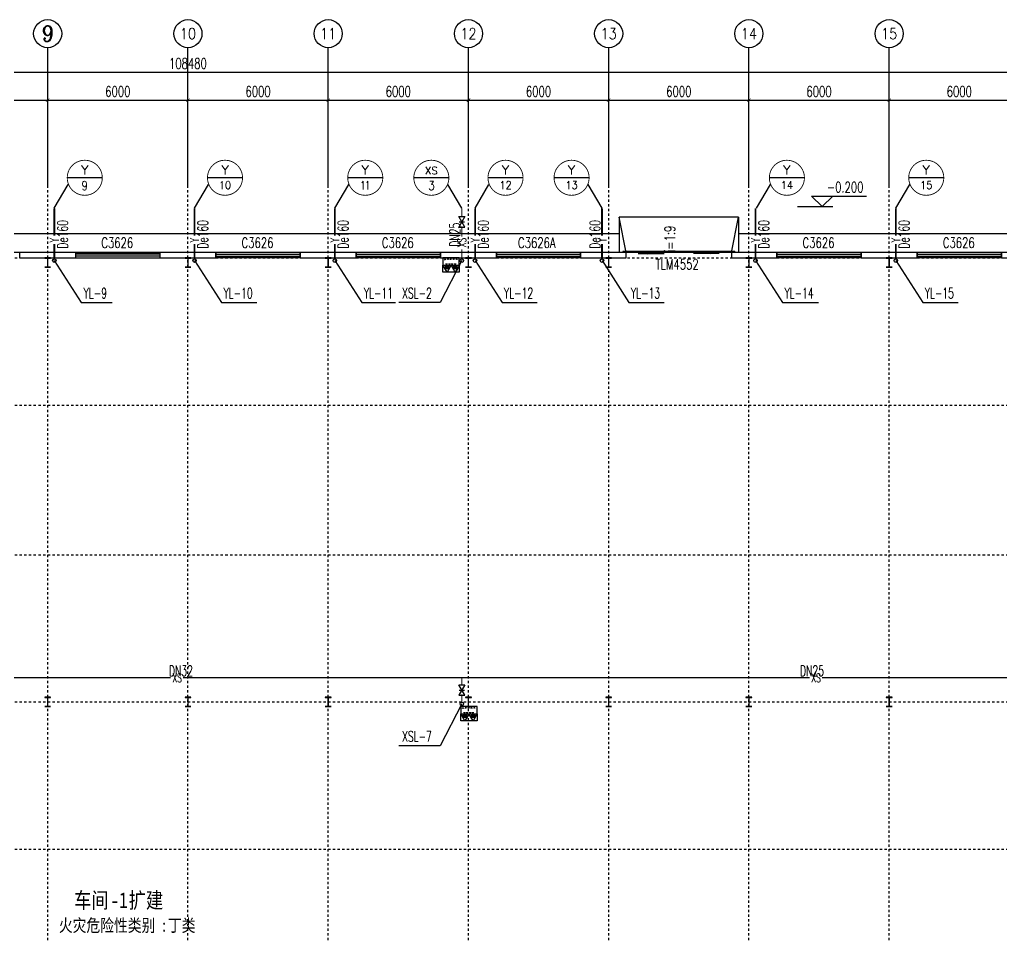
# Model space of a CAD drawing. Header units: millimetres. Extents: x 422266 to 846701, y 53777 to 109039.
# Drawn here: x 422323.09 to 422365.09, y 54756.4 to 54795.63 of the extents above; entities that cross this region are included whole.
import ezdxf
from ezdxf.enums import TextEntityAlignment as Align

# ---------------------------------------------------------------- set-up
doc = ezdxf.new("R2010")
doc.units = ezdxf.units.MM
doc.linetypes.add('DOTE', pattern=[2.4200000000000004, 2, -0.2, 0.02, -0.2])
for name, color, linetype in [('AXIS_TEXT', 7, 'Continuous'), ('AXIS_外部', 171, 'Continuous'), ('COLUMN', 2, 'Continuous'), ('DIM_SYMB', 171, 'Continuous'), ('DIM_消防', 3, 'Continuous'), ('DIM_雨水', 3, 'Continuous'), ('DOTE', 8, 'DOTE'), ('GROUND', 150, 'Continuous'), ('JZ__灭火器', 6, 'Continuous'), ('PIPE-消防', 1, 'Continuous'), ('PIPE-雨水', 4, 'Continuous'), ('PUB_TEXT', 7, 'Continuous'), ('TEXT_消防', 7, 'Continuous'), ('TEXT_雨水', 7, 'Continuous'), ('TWT_TEXT', 7, 'Continuous'), ('VALVE_消防', 7, 'Continuous'), ('VPIPE-消防', 1, 'Continuous'), ('VPIPE-雨水', 4, 'Continuous'), ('WALL-PARAPET', 6, 'Continuous'), ('WINDOW', 140, 'Continuous'), ('WINDOW_TEXT', 7, 'Continuous'), ('标高', 83, 'Continuous')]:
    doc.layers.add(name, color=color, linetype=linetype)
doc.styles.add('_TCH_AXIS', font='COMPLEX', dxfattribs={"bigfont": 'GBCBIG'})
doc.styles.add('_TCH_DIM', font='SIMPLEX', dxfattribs={"bigfont": 'GBCBIG'})
doc.styles.add('_TCH_DIM_T3', font='SIMPLEX', dxfattribs={"width": 0.7058823529411765, "bigfont": 'GBCBIG'})
doc.styles.add('_TCH_WINDOW', font='SIMPLEX', dxfattribs={"height": 3.5, "bigfont": 'GBCBIG'})
doc.styles.add('_TWT_CIRCLE', font='COMPLEX', dxfattribs={"width": 1.1, "height": 3, "bigfont": 'HZTXT'})
doc.styles.add('_TWT_PIPEDN', font='SIMPLEX', dxfattribs={"width": 0.8, "height": 3, "bigfont": 'HZTXT'})
doc.styles.add('_TWT_PIPETEXT', font='COMPLEX', dxfattribs={"width": 0.8, "height": 2.5, "bigfont": 'HZTXT'})
doc.styles.add('_TWT_SERIAL', font='COMPLEX', dxfattribs={"width": 0.8, "height": 3, "bigfont": 'HZTXT'})
doc.styles.add('COMPLEX', font='COMPLEX')
doc.styles.add('HT', font='simhei.ttf', dxfattribs={"width": 0.8})
doc.dimstyles.new('_TCH_ARCH&&150', dxfattribs={"dimtxt": 446.25, "dimasz": 150, "dimexe": 375, "dimexo": 450, "dimgap": 150, "dimtad": 1, "dimdec": 0, "dimzin": 0, "dimdsep": 46, "dimtxsty": '_TCH_DIM_T3', "dimblk": 'ARCHTICK', "dimcen": 0.09, "dimclrt": 7, "dimazin": 2, "dimtfac": 1, "dimtdec": 0, "dimtix": 1, "dimtmove": 2, "dimatfit": 3, "dimfxl": 0, "dimtolj": 1, "dimtzin": 0, "dimarcsym": 0})

# ---------------------------------------------------------------- blocks, each defined once
blk = doc.blocks.new('A$C3ACC4A1C')
at = {"layer": 'COLUMN'}
h = blk.add_hatch(color=256, dxfattribs=at)
h.paths.add_polyline_path([(125.0004813929845, 400), (0.0004813929699594155, 400.0000000000073), (0.0004813928462681361, 388), (120.0004813927153, 388), (120.000481392839, 199.9999999964421), (125.0004813929918, 199.9999999964493)])
h.paths.add_polyline_path([(250.0004813929627, 400.0000000000073), (125.0004813929772, 400), (125.00048139297, 199.9999999964421), (130.0004813930063, 199.9999999964421), (130.0004813930645, 387.9999999999927), (250.0004813929554, 388)])
h.paths.add_polyline_path([(250.0004813928317, 11.99999999999272), (130.0004813929481, 12), (130.0004813930063, 199.9999999964421), (125.0004813929845, 199.9999999964421), (125.0004813929918, 0), (250.0004813929554, 0)])
h.paths.add_polyline_path([(125.0004813929991, 199.9999999964493), (120.0004813928317, 199.9999999964421), (120.0004813929481, 12), (0.0004813927225768566, 12.00000000003638), (0.0004813929626834579, 0), (125.0004813929772, 7.275957614183426e-12)])
blk.add_lwpolyline([(0.0004813929554075003, 0), (0.0004813927225768566, 12.0000000000291), (120.0004813929554, 12), (120.0004813927226, 388), (0.0004813928389921784, 388), (0.0004813929554075003, 400), (250.0004813929554, 400), (250.0004813929554, 388), (130.0004813930718, 388), (130.0004813929554, 12), (250.000481392839, 12), (250.0004813929554, 0)], close=True, dxfattribs=at)
blk = doc.blocks.new('消防软管卷盘')
blk.add_lwpolyline([(4963953.5, 151899.0960331521), (4963953.5, 150311.9999999999), (4964640.732741478, 150311.9999999999), (4964640.732741478, 151899.0960331521)], close=True)
for points, const_width in [([(4964133.5, 151704.5), (4964482, 151704.5)], 1), ([(4964133.5, 151566.5), (4964482, 151566.5)], 1), ([(4964133.5, 151428.5), (4964482, 151428.5)], 1), ([(4964133.5, 151290.5), (4964482, 151290.5)], 1), ([(4964133.5, 151152.5), (4964482, 151152.5)], 1), ([(4964133.5, 150876.5), (4964482, 150876.5)], 1), ([(4964133.5, 150738.5), (4964482, 150738.5)], 1), ([(4964133.5, 151014.5), (4964482, 151014.5)], 0.1), ([(4964150.25, 150600.5), (4964498.75, 150600.5)], 1), ([(4964150.25, 150462.5), (4964498.75, 150462.5)], 1)]:
    blk.add_lwpolyline(points, dxfattribs=dict(const_width=const_width))
for centre, start, end in [((4964133.5, 151635.5), 90, 270), ((4964482, 151497.5), 270, 90), ((4964133.5, 151359.5), 90, 270), ((4964133.5, 151083.5), 90, 270), ((4964133.5, 150807.5), 90, 270), ((4964150.25, 150531.5), 90, 270), ((4964482, 151221.5), 270, 90), ((4964482, 150945.5), 270, 90), ((4964498.75, 150669.5), 270, 90)]:
    blk.add_arc(centre, 69, start, end)
blk = doc.blocks.new('手提式干粉灭火器')
h = blk.add_hatch()
h.set_pattern_fill('ANSI31', color=256, scale=225.3658536585377, style=0)
h.set_pattern_definition([(45, (276289.0864133165, 185586.1358341315), (-19.91971542123089, 19.91971542123089), [])])
h.paths.add_polyline_path([(72.17401246068766, 157.8152768570726), (-72.17401246068766, 157.8152768570726), (-72.17401246068766, 18.65782264662266), (72.17401246068766, 18.65782264662266)])
for points in [[(5.820766091346741e-11, 302.9128046890983), (-174.886789328244, 1.455191522836685e-11), (174.886789328244, -1.455191522836685e-11)], [(-72.17401246068766, 18.65782264662266), (72.17401246068766, 18.65782264662266), (72.17401246068766, 157.8152768570726), (-72.17401246068766, 157.8152768570726)]]:
    blk.add_lwpolyline(points, close=True)
blk = doc.blocks.new('92623')
blk.add_lwpolyline([(8910066.499999998, 83013.56852714719), (8909272.951983422, 83013.56852714742), (8909272.951983422, 82669.95215640847), (8910066.499999998, 82669.95215640824)], close=True)
at = {"xscale": -0.5, "yscale": 0.5, "zscale": 0.5, "rotation": 89.99999999998747}
blk.add_blockref('消防软管卷盘', (8985222.500000544, 2565333.934897869), dxfattribs=at)
at = {"layer": 'JZ__灭火器', "xscale": 1.141071624, "yscale": 1.141071624, "zscale": 1.141071624, "rotation": 180}
for p in [(8909466.40349791, 83013.56852714672), (8909863.177506197, 83013.56852714672)]:
    blk.add_blockref('手提式干粉灭火器', p, dxfattribs=at)
blk = doc.blocks.new('$DorLib2D$00000130')
at = {"color": 0, "linetype": 'Continuous'}
for p, q in [((-0.5333333333328483, 0.6601410856311247), (-0.5333333333328483, 0.5126634840971533)), ((0, 0.6601410856311247), (-0.5333333333328483, 0.6601410856311247)), ((0, 0.5126634840971462), (0, 0.6601410856311247)), ((0.5333333333328483, 0.6601410856311247), (0, 0.6601410856311247)), ((0.5333333333328483, 0.6601410856311247), (0.5333333333328483, 0.5126634840971533)), ((0, 0.5126634840971533), (-0.5333333333328483, 0.5126634840971533)), ((0.5333333333328483, 0.5126634840971533), (0, 0.5126634840971533)), ((-0.385308816221368, 0.2693880225799958), (-0.139560187515599, 0.2693880225799958)), ((-0.385308816221368, 0.2693880225799958), (-0.2999141802210943, 0.2144319360546945)), ((-0.2999141802210943, 0.2144319360546945), (-0.2999141802210943, 0.2693880225799958)), ((0.385308816221368, 0.2693880225799958), (0.139560187515599, 0.2693880225799958)), ((0.2999141802210943, 0.2144319360546945), (0.2999141802210943, 0.2693880225799958)), ((0.385308816221368, 0.2693880225799958), (0.2999141802210943, 0.2144319360546945))]:
    blk.add_line(p, q, dxfattribs=at)
blk = doc.blocks.new('$WINLIB2D$00000001')
for p, q in [((-0.5, 0.5), (0.5, 0.5)), ((-0.5, 0.5), (-0.4999999999999999, -0.5)), ((0.5, -0.5), (0.5, 0.5)), ((0.5, 0.1666666666666666), (-0.5, 0.1666666666666666)), ((0.5, -0.1666666666666667), (-0.5, -0.1666666666666667)), ((-0.4999999999999999, -0.5), (0.5, -0.5))]:
    blk.add_line(p, q)
blk = doc.blocks.new('_AXISO')
blk.add_circle((0, 0), 0.5)
at = {"layer": 'AXIS_TEXT', "style": 'COMPLEX', "width": 1.041666666666667}
blk.add_attdef('A', text='', height=0.56, dxfattribs=at).set_placement((-0.25, -0.28), (0.25, -0.28), align=Align.FIT)
blk = doc.blocks.new('_ArchTick')
at = {"color": 0, "linetype": 'ByBlock', "const_width": 0.15}
blk.add_lwpolyline([(-0.5, -0.5), (0.5, 0.5)], dxfattribs=at)
blk = doc.blocks.new('*D91')
at = {"layer": 'AXIS_外部', "color": 0, "lineweight": -2}
for p, q in [((439876.2814541551, 127865.817167258), (439876.2814541551, 132740.817167258)), ((548356.2814541551, 127865.817167258), (548356.2814541551, 132740.817167258)), ((439876.2814541551, 132365.817167258), (548356.2814541551, 132365.817167258))]:
    blk.add_line(p, q, dxfattribs=at)
at = {"layer": 'Defpoints', "color": 0}
for p in [(548356.2814541551, 132365.817167258), (439876.2814541551, 127415.817167258), (548356.2814541551, 127415.817167258)]:
    blk.add_point(p, dxfattribs=at)
at = {"layer": 'AXIS_外部', "color": 0, "lineweight": -2, "xscale": 150, "yscale": 150, "zscale": 150, "rotation": 180}
blk.add_blockref('_ArchTick', (439876.2814541551, 132365.817167258), dxfattribs=at)
at = {"layer": 'AXIS_外部', "color": 0, "lineweight": -2, "xscale": 150, "yscale": 150, "zscale": 150}
blk.add_blockref('_ArchTick', (548356.2814541551, 132365.817167258), dxfattribs=at)
at = {"layer": 'AXIS_外部', "color": 7, "insert": (494116.2814541551, 132738.942167258), "char_height": 446.25, "attachment_point": 5, "style": '_TCH_DIM_T3'}
blk.add_mtext('\\A1;108480', dxfattribs=at)
blk = doc.blocks.new('*D100')
at = {"layer": 'AXIS_外部', "color": 0, "lineweight": -2}
for p, q in [((482116.2814541549, 127865.817167258), (482116.2814541549, 131540.817167258)), ((488116.2814541549, 127865.817167258), (488116.2814541549, 131540.817167258)), ((482116.2814541549, 131165.817167258), (488116.2814541549, 131165.817167258))]:
    blk.add_line(p, q, dxfattribs=at)
at = {"layer": 'Defpoints', "color": 0}
for p in [(488116.2814541549, 131165.817167258), (482116.2814541549, 127415.817167258), (488116.2814541549, 127415.817167258)]:
    blk.add_point(p, dxfattribs=at)
at = {"layer": 'AXIS_外部', "color": 0, "lineweight": -2, "xscale": 150, "yscale": 150, "zscale": 150, "rotation": 180}
blk.add_blockref('_ArchTick', (482116.2814541549, 131165.817167258), dxfattribs=at)
at = {"layer": 'AXIS_外部', "color": 0, "lineweight": -2, "xscale": 150, "yscale": 150, "zscale": 150}
blk.add_blockref('_ArchTick', (488116.2814541549, 131165.817167258), dxfattribs=at)
at = {"layer": 'AXIS_外部', "color": 7, "insert": (485116.2814541549, 131538.942167258), "char_height": 446.25, "attachment_point": 5, "style": '_TCH_DIM_T3'}
blk.add_mtext('\\A1;6000', dxfattribs=at)
blk = doc.blocks.new('*D101')
at = {"layer": 'AXIS_外部', "color": 0, "lineweight": -2}
for p, q in [((488116.2814541549, 127865.817167258), (488116.2814541549, 131540.817167258)), ((494116.2814541549, 127865.817167258), (494116.2814541549, 131540.817167258)), ((488116.2814541549, 131165.817167258), (494116.2814541549, 131165.817167258))]:
    blk.add_line(p, q, dxfattribs=at)
at = {"layer": 'Defpoints', "color": 0}
for p in [(494116.2814541549, 131165.817167258), (488116.2814541549, 127415.817167258), (494116.2814541549, 127415.817167258)]:
    blk.add_point(p, dxfattribs=at)
at = {"layer": 'AXIS_外部', "color": 0, "lineweight": -2, "xscale": 150, "yscale": 150, "zscale": 150, "rotation": 180}
blk.add_blockref('_ArchTick', (488116.2814541549, 131165.817167258), dxfattribs=at)
at = {"layer": 'AXIS_外部', "color": 0, "lineweight": -2, "xscale": 150, "yscale": 150, "zscale": 150}
blk.add_blockref('_ArchTick', (494116.2814541549, 131165.817167258), dxfattribs=at)
at = {"layer": 'AXIS_外部', "color": 7, "insert": (491116.2814541549, 131538.942167258), "char_height": 446.25, "attachment_point": 5, "style": '_TCH_DIM_T3'}
blk.add_mtext('\\A1;6000', dxfattribs=at)
blk = doc.blocks.new('*D102')
at = {"layer": 'AXIS_外部', "color": 0, "lineweight": -2}
for p, q in [((494116.2814541549, 127865.817167258), (494116.2814541549, 131540.817167258)), ((500116.2814541549, 127865.817167258), (500116.2814541549, 131540.817167258)), ((494116.2814541549, 131165.817167258), (500116.2814541549, 131165.817167258))]:
    blk.add_line(p, q, dxfattribs=at)
at = {"layer": 'Defpoints', "color": 0}
for p in [(500116.2814541549, 131165.817167258), (494116.2814541549, 127415.817167258), (500116.2814541549, 127415.817167258)]:
    blk.add_point(p, dxfattribs=at)
at = {"layer": 'AXIS_外部', "color": 0, "lineweight": -2, "xscale": 150, "yscale": 150, "zscale": 150, "rotation": 180}
blk.add_blockref('_ArchTick', (494116.2814541549, 131165.817167258), dxfattribs=at)
at = {"layer": 'AXIS_外部', "color": 0, "lineweight": -2, "xscale": 150, "yscale": 150, "zscale": 150}
blk.add_blockref('_ArchTick', (500116.2814541549, 131165.817167258), dxfattribs=at)
at = {"layer": 'AXIS_外部', "color": 7, "insert": (497116.2814541549, 131538.942167258), "char_height": 446.25, "attachment_point": 5, "style": '_TCH_DIM_T3'}
blk.add_mtext('\\A1;6000', dxfattribs=at)
blk = doc.blocks.new('*D103')
at = {"layer": 'AXIS_外部', "color": 0, "lineweight": -2}
for p, q in [((500116.2814541549, 127865.817167258), (500116.2814541549, 131540.817167258)), ((506116.2814541549, 127865.817167258), (506116.2814541549, 131540.817167258)), ((500116.2814541549, 131165.817167258), (506116.2814541549, 131165.817167258))]:
    blk.add_line(p, q, dxfattribs=at)
at = {"layer": 'Defpoints', "color": 0}
for p in [(506116.2814541549, 131165.817167258), (500116.2814541549, 127415.817167258), (506116.2814541549, 127415.817167258)]:
    blk.add_point(p, dxfattribs=at)
at = {"layer": 'AXIS_外部', "color": 0, "lineweight": -2, "xscale": 150, "yscale": 150, "zscale": 150, "rotation": 180}
blk.add_blockref('_ArchTick', (500116.2814541549, 131165.817167258), dxfattribs=at)
at = {"layer": 'AXIS_外部', "color": 0, "lineweight": -2, "xscale": 150, "yscale": 150, "zscale": 150}
blk.add_blockref('_ArchTick', (506116.2814541549, 131165.817167258), dxfattribs=at)
at = {"layer": 'AXIS_外部', "color": 7, "insert": (503116.2814541549, 131538.942167258), "char_height": 446.25, "attachment_point": 5, "style": '_TCH_DIM_T3'}
blk.add_mtext('\\A1;6000', dxfattribs=at)
blk = doc.blocks.new('*D104')
at = {"layer": 'AXIS_外部', "color": 0, "lineweight": -2}
for p, q in [((506116.2814541549, 127865.817167258), (506116.2814541549, 131540.817167258)), ((512116.2814541549, 127865.817167258), (512116.2814541549, 131540.817167258)), ((506116.2814541549, 131165.817167258), (512116.2814541549, 131165.817167258))]:
    blk.add_line(p, q, dxfattribs=at)
at = {"layer": 'Defpoints', "color": 0}
for p in [(512116.2814541549, 131165.817167258), (506116.2814541549, 127415.817167258), (512116.2814541549, 127415.817167258)]:
    blk.add_point(p, dxfattribs=at)
at = {"layer": 'AXIS_外部', "color": 0, "lineweight": -2, "xscale": 150, "yscale": 150, "zscale": 150, "rotation": 180}
blk.add_blockref('_ArchTick', (506116.2814541549, 131165.817167258), dxfattribs=at)
at = {"layer": 'AXIS_外部', "color": 0, "lineweight": -2, "xscale": 150, "yscale": 150, "zscale": 150}
blk.add_blockref('_ArchTick', (512116.2814541549, 131165.817167258), dxfattribs=at)
at = {"layer": 'AXIS_外部', "color": 7, "insert": (509116.2814541549, 131538.942167258), "char_height": 446.25, "attachment_point": 5, "style": '_TCH_DIM_T3'}
blk.add_mtext('\\A1;6000', dxfattribs=at)
blk = doc.blocks.new('*D105')
at = {"layer": 'AXIS_外部', "color": 0, "lineweight": -2}
for p, q in [((512116.2814541549, 127865.817167258), (512116.2814541549, 131540.817167258)), ((518116.2814541549, 127865.817167258), (518116.2814541549, 131540.817167258)), ((512116.2814541549, 131165.817167258), (518116.2814541549, 131165.817167258))]:
    blk.add_line(p, q, dxfattribs=at)
at = {"layer": 'Defpoints', "color": 0}
for p in [(518116.2814541549, 131165.817167258), (512116.2814541549, 127415.817167258), (518116.2814541549, 127415.817167258)]:
    blk.add_point(p, dxfattribs=at)
at = {"layer": 'AXIS_外部', "color": 0, "lineweight": -2, "xscale": 150, "yscale": 150, "zscale": 150, "rotation": 180}
blk.add_blockref('_ArchTick', (512116.2814541549, 131165.817167258), dxfattribs=at)
at = {"layer": 'AXIS_外部', "color": 0, "lineweight": -2, "xscale": 150, "yscale": 150, "zscale": 150}
blk.add_blockref('_ArchTick', (518116.2814541549, 131165.817167258), dxfattribs=at)
at = {"layer": 'AXIS_外部', "color": 7, "insert": (515116.2814541549, 131538.942167258), "char_height": 446.25, "attachment_point": 5, "style": '_TCH_DIM_T3'}
blk.add_mtext('\\A1;6000', dxfattribs=at)
blk = doc.blocks.new('*D106')
at = {"layer": 'AXIS_外部', "color": 0, "lineweight": -2}
for p, q in [((518116.2814541549, 127865.817167258), (518116.2814541549, 131540.817167258)), ((524116.2814541549, 127865.817167258), (524116.2814541549, 131540.817167258)), ((518116.2814541549, 131165.817167258), (524116.2814541549, 131165.817167258))]:
    blk.add_line(p, q, dxfattribs=at)
at = {"layer": 'Defpoints', "color": 0}
for p in [(524116.2814541549, 131165.817167258), (518116.2814541549, 127415.817167258), (524116.2814541549, 127415.817167258)]:
    blk.add_point(p, dxfattribs=at)
at = {"layer": 'AXIS_外部', "color": 0, "lineweight": -2, "xscale": 150, "yscale": 150, "zscale": 150, "rotation": 180}
blk.add_blockref('_ArchTick', (518116.2814541549, 131165.817167258), dxfattribs=at)
at = {"layer": 'AXIS_外部', "color": 0, "lineweight": -2, "xscale": 150, "yscale": 150, "zscale": 150}
blk.add_blockref('_ArchTick', (524116.2814541549, 131165.817167258), dxfattribs=at)
at = {"layer": 'AXIS_外部', "color": 7, "insert": (521116.2814541549, 131538.942167258), "char_height": 446.25, "attachment_point": 5, "style": '_TCH_DIM_T3'}
blk.add_mtext('\\A1;6000', dxfattribs=at)
blk = doc.blocks.new('*D107')
at = {"layer": 'AXIS_外部', "color": 0, "lineweight": -2}
for p, q in [((524116.2814541549, 127865.817167258), (524116.2814541549, 131540.817167258)), ((530116.2814541549, 127865.817167258), (530116.2814541549, 131540.817167258)), ((524116.2814541549, 131165.817167258), (530116.2814541549, 131165.817167258))]:
    blk.add_line(p, q, dxfattribs=at)
at = {"layer": 'Defpoints', "color": 0}
for p in [(530116.2814541549, 131165.817167258), (524116.2814541549, 127415.817167258), (530116.2814541549, 127415.817167258)]:
    blk.add_point(p, dxfattribs=at)
at = {"layer": 'AXIS_外部', "color": 0, "lineweight": -2, "xscale": 150, "yscale": 150, "zscale": 150, "rotation": 180}
blk.add_blockref('_ArchTick', (524116.2814541549, 131165.817167258), dxfattribs=at)
at = {"layer": 'AXIS_外部', "color": 0, "lineweight": -2, "xscale": 150, "yscale": 150, "zscale": 150}
blk.add_blockref('_ArchTick', (530116.2814541549, 131165.817167258), dxfattribs=at)
at = {"layer": 'AXIS_外部', "color": 7, "insert": (527116.2814541549, 131538.942167258), "char_height": 446.25, "attachment_point": 5, "style": '_TCH_DIM_T3'}
blk.add_mtext('\\A1;6000', dxfattribs=at)
blk = doc.blocks.new('$VALVE$00000296')
for points in [[(-125, 72.16878364870354), (-125, -72.16878364870354), (125, 72.16878364870354), (125, -72.16878364870354), (-125, 72.16878364870354)], [(0, 60.22559497023212), (0, -63.5535608260252)]]:
    blk.add_lwpolyline(points)
for p in [(-125, 0), (125, 0)]:
    blk.add_point(p)
blk = doc.blocks.new('2325')
at = {"layer": 'AXIS_外部'}
for p, q in [((488116.2814541551, 127415.817167258), (488116.2814541551, 133415.817167258)), ((494116.2814541551, 127415.817167258), (494116.2814541551, 133415.817167258)), ((500116.2814541551, 127415.817167258), (500116.2814541551, 133415.8171672579)), ((506116.2814541551, 127415.817167258), (506116.2814541551, 133415.8171672579)), ((512116.2814541551, 127415.817167258), (512116.2814541551, 133415.8171672579)), ((518116.2814541551, 127415.817167258), (518116.2814541551, 133415.8171672579)), ((524116.2814541551, 127415.817167258), (524116.2814541551, 133415.8171672579))]:
    blk.add_line(p, q, dxfattribs=at)
at = {"layer": 'DIM_SYMB'}
blk.add_lwpolyline([(515113.8494129636, 124516.8967722078, 0, 0, 0), (515113.8494129714, 125529.7173262705, 120, 0, 0), (515113.8494129748, 125979.7173262705, 0, 0, 0)], format="xyseb", dxfattribs=at)
at = {"layer": 'DIM_消防'}
for p, q in [((490452.7528251008, 127848.0822380838), (488952.7528251008, 127848.0822380838)), ((496452.7528251008, 127848.0822380577), (494952.7528251008, 127848.0822380577)), ((502452.7528251054, 127848.0822380838), (500952.7528251054, 127848.0822380838)), ((505279.8100832085, 127848.0822380503), (503779.8100832085, 127848.0822380503)), ((508452.7528251008, 127848.0822380838), (506952.7528251008, 127848.0822380838)), ((511279.8100832085, 127848.0822380354), (509779.8100832085, 127848.0822380354)), ((520491.225964459, 127848.0822380838), (518991.225964459, 127848.0822380838)), ((526452.7528251054, 127848.0822380838), (524952.7528251054, 127848.0822380838)), ((488400.5356713802, 126546.8122096081), (488994.9261020393, 127561.7203355377)), ((494400.5356713802, 126546.812209582), (494994.9261020393, 127561.7203355116)), ((500400.5356713849, 126546.8122096081), (500994.9261020439, 127561.7203355377)), ((505832.027236929, 126546.8122095746), (505237.63680627, 127561.7203355041)), ((506400.5356713802, 126546.8122096081), (506994.9261020393, 127561.7203355377)), ((511832.027236929, 126546.8122095597), (511237.63680627, 127561.7203354892)), ((518439.0088107385, 126546.8122096081), (519033.3992413975, 127561.7203355377)), ((524400.5356713849, 126546.8122096081), (524994.926102044, 127561.7203355377)), ((505832.027236929, 124303.7804188077), (504903.2142288432, 122507.0687692744)), ((504903.2142288432, 122507.0687692744), (503144.1541559634, 122507.0687692744)), ((505832.027236929, 105335.3827616853), (504903.2142288432, 103538.6711121519)), ((504903.2142288432, 103538.6711121519), (503144.1541559634, 103538.6711121519))]:
    blk.add_line(p, q, dxfattribs=at)
at = {"layer": 'DIM_消防', "const_width": 37.5}
for points in [[(490452.7528251008, 127848.0822380838, 1), (488952.7528251008, 127848.0822380838, 1)], [(496452.7528251008, 127848.0822380577, 1), (494952.7528251008, 127848.0822380577, 1)], [(502452.7528251054, 127848.0822380838, 1), (500952.7528251054, 127848.0822380838, 1)], [(505279.8100832085, 127848.0822380503, 1), (503779.8100832085, 127848.0822380503, 1)], [(508452.7528251008, 127848.0822380838, 1), (506952.7528251008, 127848.0822380838, 1)], [(511279.8100832085, 127848.0822380354, 1), (509779.8100832085, 127848.0822380354, 1)], [(520491.225964459, 127848.0822380838, 1), (518991.225964459, 127848.0822380838, 1)], [(526452.7528251054, 127848.0822380838, 1), (524952.7528251054, 127848.0822380838, 1)]]:
    blk.add_lwpolyline(points, format="xyb", close=True, dxfattribs=at)
at = {"layer": 'DIM_雨水'}
for p, q in [((488400.5356762026, 124303.7804188189), (489553.5230017322, 122507.0687692818)), ((494400.5356762026, 124303.7804188152), (495553.5230017322, 122507.0687692781)), ((500400.5356762026, 124303.7804188487), (501553.5230017322, 122507.0687693116)), ((506400.5356762026, 124303.7804188077), (507553.5230017322, 122507.0687692706)), ((511832.0272321067, 124303.7804188003), (512985.0145576362, 122507.0687692632)), ((518400.5356762026, 124303.7804188003), (519553.5230017322, 122507.0687692632)), ((524400.5356762026, 124303.7804188487), (525553.5230017322, 122507.0687693116)), ((489553.5230017322, 122507.0687692818), (490872.8585390387, 122507.0687692818)), ((495553.5230017322, 122507.0687692781), (497063.07441192, 122507.0687692781)), ((501553.5230017322, 122507.0687693116), (502998.8641586913, 122507.0687693116)), ((507553.5230017322, 122507.0687692706), (509063.07441192, 122507.0687692706)), ((512985.0145576362, 122507.0687692632), (514494.565967824, 122507.0687692632)), ((519553.5230017322, 122507.0687692632), (521088.9520166984, 122507.0687692632)), ((525553.5230017322, 122507.0687693116), (527063.07441192, 122507.0687693116))]:
    blk.add_line(p, q, dxfattribs=at)
at = {"layer": 'DOTE'}
for p, q in [((488116.2814541551, 63415.81716738463), (488116.2814541551, 127415.8171672543)), ((494116.2814541551, 63415.81716738463), (494116.2814541551, 127415.8171672543)), ((500116.2814541551, 63415.81716738463), (500116.2814541551, 127415.8171672543)), ((506116.2814541551, 63415.81716738463), (506116.2814541551, 127415.8171672543)), ((512116.2814541551, 63415.81716738463), (512116.2814541551, 127415.8171672543)), ((518116.2814541551, 63415.81716738463), (518116.2814541551, 127415.8171672543)), ((524116.2814541551, 63415.81716738463), (524116.2814541551, 127415.8171672543)), ((437116.2814541551, 124415.8171672468), (551116.2814541556, 124415.8171672468)), ((437116.2814541551, 118115.8171672468), (551116.2814541556, 118115.8171672468)), ((437116.2814541551, 111715.8171672468), (551116.2814541556, 111715.8171672468)), ((437116.2814541551, 105415.8171672468), (551116.2814541556, 105415.8171672468)), ((437116.2814541551, 99115.8171672468), (551116.2814541556, 99115.8171672468))]:
    blk.add_line(p, q, dxfattribs=at)
at = {"layer": 'GROUND', "color": 8}
for p, q in [((517666.2815014683, 126155.817167258), (512566.2814729845, 126155.817167258)), ((512566.2814729845, 126155.817167258), (512566.2814729845, 124655.817167258)), ((512866.2814729845, 124655.817167258), (512566.2814729845, 126155.817167258)), ((517366.2815014683, 124655.817167258), (517666.2815014683, 126155.817167258)), ((517666.2815014683, 126155.817167258), (517666.2815014683, 124655.817167258)), ((512566.2814734731, 125455.8171672841), (469666.2814352786, 125455.8171672952)), ((549156.2814540899, 125455.817167258), (517666.2814995152, 125455.8171672841)), ((512566.2814734731, 124655.817167258), (469666.2814352786, 124655.8171672617)), ((517666.2815014683, 124655.817167258), (512566.2814729845, 124655.817167258)), ((548356.2814541374, 124655.8171672766), (517666.2814995147, 124655.817167258))]:
    blk.add_line(p, q, dxfattribs=at)
at = {"layer": 'PIPE-消防', "linetype": 'Continuous', "ltscale": 1.5, "const_width": 52.5}
for points in [[(505832.027236929, 126190.7509860341), (505832.027236929, 126546.8122095746)], [(505832.027236929, 125331.2413952019), (505832.027236929, 125740.7509860341)], [(505832.027236929, 124378.7804188077), (505832.027236929, 124792.6699666305)], [(493373.3186604381, 106450.5934233201), (481832.027236929, 106450.5934233201)], [(505832.027236929, 106450.5934233201), (493911.8900890096, 106450.5934233201)], [(505832.027236929, 106149.4342714828), (505832.027236929, 106450.5934233387)], [(520708.824731391, 106450.5934233201), (505832.027236929, 106450.5934233201)], [(535832.027236929, 106450.5934233201), (521247.3961599625, 106450.5934233201)], [(505832.027236929, 105410.3827616853), (505832.027236929, 105699.4342714828)]]:
    blk.add_lwpolyline(points, dxfattribs=at)
at = {"layer": 'PIPE-雨水', "linetype": 'Continuous', "ltscale": 1.5, "const_width": 75}
for points in [[(488400.5356762026, 125374.7165308359), (488400.5356762026, 126546.8122095858)], [(494400.5356762026, 125374.7165308322), (494400.5356762026, 126546.812209582)], [(500400.5356762073, 125374.7165308582), (500400.5356762073, 126546.8122096081)], [(506400.5356762026, 125374.7165308247), (506400.5356762026, 126546.8122095746)], [(511832.0272321067, 125374.7165308173), (511832.0272321067, 126546.8122095671)], [(518400.5356762026, 125374.7165308173), (518400.5356762026, 126546.8122095671)], [(524400.5356762073, 125374.7165308582), (524400.5356762073, 126546.8122096081)], [(488400.5356762026, 124378.7804188189), (488400.5356762026, 125007.573673693)], [(494400.5356762026, 124378.7804188152), (494400.5356762026, 125007.5736736893)], [(500400.5356762073, 124378.7804188413), (500400.5356762073, 125007.5736737154)], [(506400.5356762026, 124378.7804188077), (506400.5356762026, 125007.5736736818)], [(511832.0272321067, 124378.7804188003), (511832.0272321067, 125007.5736736744)], [(518400.5356762026, 124378.7804188003), (518400.5356762026, 125007.5736736744)], [(524400.5356762073, 124378.7804188413), (524400.5356762073, 125007.5736737154)]]:
    blk.add_lwpolyline(points, dxfattribs=at)
at = {"layer": 'VPIPE-消防', "linetype": 'Continuous'}
for centre in [(505832.027236929, 124303.7804188077), (505832.027236929, 105335.3827616853)]:
    blk.add_circle(centre, 75, dxfattribs=at)
at = {"layer": 'VPIPE-雨水', "linetype": 'Continuous'}
for centre in [(488400.5356762026, 124303.7804188189), (494400.5356762026, 124303.7804188152), (500400.5356762026, 124303.7804188487), (506400.5356762026, 124303.7804188077), (511832.0272321067, 124303.7804188003), (518400.5356762026, 124303.7804188003), (524400.5356762026, 124303.7804188487)]:
    blk.add_circle(centre, 75, dxfattribs=at)
at = {"layer": 'WALL-PARAPET'}
for p, q in [((489316.281454134, 124655.8171672468), (486916.281454134, 124655.8171672468)), ((486916.281454134, 124655.8171672468), (486916.281454134, 124415.8171672468)), ((486916.281454134, 124415.8171672468), (489316.281454134, 124415.8171672468)), ((489316.281454134, 124415.8171672468), (489316.281454134, 124655.8171672468)), ((495316.281454126, 124655.8171672468), (492916.281454134, 124655.8171672468)), ((492916.281454134, 124655.8171672468), (492916.281454134, 124415.8171672468)), ((492916.281454134, 124415.8171672468), (495316.2814541261, 124415.8171672468)), ((495316.2814541261, 124415.8171672468), (495316.281454126, 124655.8171672468)), ((501316.2814541261, 124655.8171672468), (498916.2814541261, 124655.8171672468)), ((498916.2814541261, 124655.8171672468), (498916.2814541261, 124415.8171672468)), ((498916.2814541261, 124415.8171672468), (501316.2814541261, 124415.8171672468)), ((501316.2814541261, 124415.8171672468), (501316.2814541261, 124655.8171672468)), ((507316.2814541261, 124655.8171672468), (504916.281454134, 124655.8171672468)), ((504916.281454134, 124655.8171672468), (504916.281454134, 124415.8171672468)), ((504916.281454134, 124415.8171672468), (507316.2814541261, 124415.8171672468)), ((507316.2814541261, 124415.8171672468), (507316.2814541261, 124655.8171672468)), ((512866.281483229, 124655.8171672468), (510916.281454134, 124655.8171672468)), ((510916.281454134, 124655.8171672468), (510916.281454134, 124415.8171672468)), ((510916.281454134, 124415.8171672468), (512866.281483229, 124415.8171672468)), ((512866.281483229, 124415.8171672468), (512866.281483229, 124655.8171672468)), ((519316.2814541261, 124655.8171672468), (517366.281483229, 124655.8171672468)), ((517366.281483229, 124655.8171672468), (517366.281483229, 124415.8171672468)), ((517366.281483229, 124415.8171672468), (519316.281454126, 124415.8171672468)), ((519316.281454126, 124415.8171672468), (519316.2814541261, 124655.8171672468)), ((525316.281454126, 124655.8171672468), (522916.2814541261, 124655.8171672468)), ((522916.2814541261, 124655.8171672468), (522916.2814541261, 124415.8171672468)), ((522916.2814541261, 124415.8171672468), (525316.281454126, 124415.8171672468)), ((525316.281454126, 124415.8171672468), (525316.281454126, 124655.8171672468)), ((531316.281454126, 124655.8171672468), (528916.281454134, 124655.8171672468)), ((528916.281454134, 124655.8171672468), (528916.281454134, 124415.8171672468)), ((528916.281454134, 124415.8171672468), (531316.281454126, 124415.8171672468))]:
    blk.add_line(p, q, dxfattribs=at)
at = {"layer": '标高'}
for p, q in [((521250.1494036539, 126615.9362948631), (520800.1494036539, 127065.9362948631)), ((520800.1494036539, 127065.9362948631), (523147.6494036539, 127065.9362948631)), ((521250.1494036539, 126615.9362948631), (521700.1494036539, 127065.9362948631)), ((520200.1494036539, 126615.9362948631), (521700.1494036539, 126615.9362948631))]:
    blk.add_line(p, q, dxfattribs=at)
at = {"xscale": -0.882, "yscale": 0.882, "zscale": 0.882}
for p in [(8363701.731125089, 50894.78008727924), (8364464.588488308, 31694.15280319945)]:
    blk.add_blockref('92623', p, dxfattribs=at)
at = {"layer": 'AXIS_外部'}
ref = blk.add_blockref('_AXISO', (488116.2814541551, 134015.817167258), dxfattribs=dict(at, xscale=1200, yscale=1200, zscale=1200))
ref.add_attrib('A', '9', dxfattribs={"layer": 'AXIS_TEXT', "height": 677.995526543233, "style": '_TCH_AXIS', "width": 1.097142857142973}).set_placement((487868.3288044478, 133676.8194039864), (488364.2341038624, 133676.8194039864), align=Align.FIT)
ref = blk.add_blockref('_AXISO', (494116.2814541551, 134015.817167258), dxfattribs=dict(at, xscale=1200, yscale=1200, zscale=1200))
ref.add_attrib('A', '10', dxfattribs={"layer": 'AXIS_TEXT', "height": 474.0431215238218, "style": '_TCH_AXIS', "width": 1.059310344827666}).set_placement((493769.5527709834, 133778.7956064961), (494463.0101373268, 133778.7956064961), align=Align.FIT)
ref = blk.add_blockref('_AXISO', (500116.2814541551, 134015.8171672579), dxfattribs=dict(at, xscale=1200, yscale=1200, zscale=1200))
ref.add_attrib('A', '11', dxfattribs={"layer": 'AXIS_TEXT', "height": 472.1919527715186, "style": '_TCH_AXIS', "width": 1.287356321839017}).set_placement((499768.921856714, 133779.7211908722), (500463.6410515962, 133779.7211908722), align=Align.FIT)
ref = blk.add_blockref('_AXISO', (506116.2814541551, 134015.8171672579), dxfattribs=dict(at, xscale=1200, yscale=1200, zscale=1200))
ref.add_attrib('A', '12', dxfattribs={"layer": 'AXIS_TEXT', "height": 472.1919527715186, "style": '_TCH_AXIS', "width": 1.065398335315048}).set_placement((505768.921856714, 133779.7211908722), (506463.6410515962, 133779.7211908722), align=Align.FIT)
ref = blk.add_blockref('_AXISO', (512116.2814541551, 134015.8171672579), dxfattribs=dict(at, xscale=1200, yscale=1200, zscale=1200))
ref.add_attrib('A', '13', dxfattribs={"layer": 'AXIS_TEXT', "height": 474.0431215238218, "style": '_TCH_AXIS', "width": 1.059310344827666}).set_placement((511769.5527709834, 133778.795606496), (512463.0101373268, 133778.795606496), align=Align.FIT)
ref = blk.add_blockref('_AXISO', (518116.2814541551, 134015.8171672579), dxfattribs=dict(at, xscale=1200, yscale=1200, zscale=1200))
ref.add_attrib('A', '14', dxfattribs={"layer": 'AXIS_TEXT', "height": 472.1919527715186, "style": '_TCH_AXIS', "width": 0.9966629588431101}).set_placement((517768.921856714, 133779.7211908722), (518463.6410515962, 133779.7211908722), align=Align.FIT)
ref = blk.add_blockref('_AXISO', (524116.2814541551, 134015.8171672579), dxfattribs=dict(at, xscale=1200, yscale=1200, zscale=1200))
ref.add_attrib('A', '15', dxfattribs={"layer": 'AXIS_TEXT', "height": 472.1919527715186, "style": '_TCH_AXIS', "width": 1.065398335315138}).set_placement((523768.921856714, 133779.7211908722), (524463.6410515963, 133779.7211908722), align=Align.FIT)
at = {"layer": 'COLUMN', "xscale": -1}
for p in [(488241.2819355478, 124015.8171672468), (494241.2819355478, 124015.8171672468), (500241.2819355478, 124015.8171672468), (506241.2819355478, 124015.8171672468), (512241.2819355478, 124015.8171672468), (518241.2819355478, 124015.8171672468), (524241.2819355478, 124015.8171672468), (488241.2819355478, 105215.8171671127), (494241.2819355478, 105215.8171671127), (500241.2819355478, 105215.8171671127), (506241.2819355478, 105215.8171671127), (512241.2819355478, 105215.8171671127), (518241.2819355478, 105215.8171671127), (524241.2819355478, 105215.8171671127)]:
    blk.add_blockref('A$C3ACC4A1C', p, dxfattribs=at)
at = {"layer": 'VALVE_消防', "yscale": 1.8, "zscale": 1.8, "rotation": 90}
for p, xscale in [((505832.027236929, 125965.7509860341), -1.8), ((505832.027236929, 105924.4342714828), 1.8)]:
    blk.add_blockref('$VALVE$00000296', p, dxfattribs=dict(at, xscale=xscale))
at = {"layer": 'WINDOW'}
ref = blk.add_blockref('$WINLIB2D$00000001', (491116.281454129, 124535.8171672468), dxfattribs=dict(at, xscale=3600.000000003725, yscale=-240, zscale=3600.000000003725))
ref.add_attrib('A', 'C3626', (490411.281454129, 124845.1921672505), dxfattribs={"layer": 'WINDOW_TEXT', "height": 446.25, "style": '_TCH_WINDOW', "width": 0.7058823529411765})
ref = blk.add_blockref('$WINLIB2D$00000001', (497116.28145413, 124535.8171672468), dxfattribs=dict(at, xscale=-3600.000000003725, yscale=-240, zscale=-3600.000000003725))
ref.add_attrib('A', 'C3626', (496411.28145413, 124845.1921672505), dxfattribs={"layer": 'WINDOW_TEXT', "height": 446.25, "style": '_TCH_WINDOW', "width": 0.7058823529411765})
ref = blk.add_blockref('$WINLIB2D$00000001', (503116.2814541301, 124535.8171672468), dxfattribs=dict(at, xscale=-3600.000000003725, yscale=-240, zscale=-3600.000000003725))
ref.add_attrib('A', 'C3626', (502411.28145413, 124845.1921672505), dxfattribs={"layer": 'WINDOW_TEXT', "height": 446.25, "style": '_TCH_WINDOW', "width": 0.7058823529411765})
ref = blk.add_blockref('$WINLIB2D$00000001', (509116.28145413, 124535.8171672468), dxfattribs=dict(at, xscale=-3600.000000003725, yscale=-240, zscale=-3600.000000003725))
ref.add_attrib('A', 'C3626A', (508238.78145413, 124845.1921672505), dxfattribs={"layer": 'WINDOW_TEXT', "height": 446.25, "style": '_TCH_WINDOW', "width": 0.7058823529411765})
ref = blk.add_blockref('$WINLIB2D$00000001', (521116.28145413, 124535.8171672468), dxfattribs=dict(at, xscale=-3600.000000003725, yscale=-240, zscale=-3600.000000003725))
ref.add_attrib('A', 'C3626', (520411.28145413, 124845.1921672505), dxfattribs={"layer": 'WINDOW_TEXT', "height": 446.25, "style": '_TCH_WINDOW', "width": 0.7058823529411765})
ref = blk.add_blockref('$WINLIB2D$00000001', (527116.28145413, 124535.8171672468), dxfattribs=dict(at, xscale=-3600.000000003725, yscale=-240, zscale=-3600.000000003725))
ref.add_attrib('A', 'C3626', (526411.28145413, 124845.1921672505), dxfattribs={"layer": 'WINDOW_TEXT', "height": 446.25, "style": '_TCH_WINDOW', "width": 0.7058823529411765})
ref = blk.add_blockref('$DorLib2D$00000130', (515116.2814832277, 124535.8171672468), dxfattribs=dict(at, xscale=4500, yscale=240, zscale=4500))
ref.add_attrib('A', 'TLM4552', (514118.781483224, 123922.7565552649), dxfattribs={"layer": 'WINDOW_TEXT', "height": 446.25, "style": '_TCH_WINDOW', "width": 0.7058823529411765})
at = {"layer": 'DIM_消防', "color": 7, "style": '_TWT_CIRCLE'}
for s, height, p, p2 in [('Y', 382.290437016396, (489542.5549276844, 127988.2426085451), (489862.9507225172, 127988.2426085451)), ('Y', 382.290437016396, (495542.5549276844, 127988.242608519), (495862.9507225172, 127988.242608519)), ('Y', 382.290437016396, (501542.554927689, 127988.2426085451), (501862.9507225219, 127988.2426085451)), ('XS', 317.9638107439714, (504246.6708803079, 127998.6972729403), (504812.9492861091, 127998.6972729403)), ('Y', 382.290437016396, (507542.5549276844, 127988.2426085451), (507862.9507225172, 127988.2426085451)), ('Y', 382.290437016396, (510369.6121857921, 127988.2426084967), (510690.0079806249, 127988.2426084967)), ('Y', 382.290437016396, (519581.0280670426, 127988.2426085451), (519901.4238618754, 127988.2426085451)), ('Y', 382.290437016396, (525542.554927689, 127988.2426085451), (525862.9507225219, 127988.2426085451)), ('9', 390.7987734646414, (489569.6951474688, 127318.3618781059), (489835.8105027328, 127318.3618781059)), ('10', 332.8909654936643, (495441.1956379272, 127367.1821309064), (495964.3100122744, 127367.1821309064)), ('11', 365.9020326817838, (501501.5067071305, 127339.5427485837), (501903.9989430804, 127339.5427485837)), ('3', 388.0977128388466, (504387.5075885009, 127320.6731053398), (504672.1125779161, 127320.6731053398)), ('12', 332.8909654936643, (507441.1956379272, 127367.1821309325), (507964.3100122744, 127367.1821309325)), ('13', 332.8909654936643, (510268.2528960349, 127367.182130884), (510791.3672703821, 127367.182130884)), ('14', 329.1439416487229, (519473.9924308823, 127370.285691037), (520008.4594980357, 127370.285691037)), ('15', 332.8909654936643, (525441.1956379318, 127367.1821309325), (525964.3100122791, 127367.1821309325))]:
    blk.add_text(s, height=height, dxfattribs=at).set_placement(p, p2, align=Align.FIT)
at = {"layer": 'PUB_TEXT'}
for s, height, style, width, p in [('-0.200', 446.25, '_TCH_DIM', 0.7058823529411765, (521452.6494036539, 127223.4362948631)), ('车间', 675.9493670886077, 'HT', 0.8, (489248.6545360534, 96592.35654465304)), ('-1', 675.9493670886077, 'HT', 0.8, (490804.0975740281, 96592.35654465304)), ('扩建', 675.9493670886077, 'HT', 0.8, (491581.8190930155, 96592.35654465304))]:
    blk.add_text(s, height=height, dxfattribs=dict(at, style=style, width=width)).set_placement(p)
at = {"layer": 'PUB_TEXT', "style": '_TCH_DIM', "width": 0.7058823529411765}
blk.add_text('i=1:9', height=446.25, rotation=89.99999999956226, dxfattribs=at).set_placement((514956.3494129647, 124663.3070492403))
at = {"layer": 'PUB_TEXT', "color": 6, "style": 'HT', "width": 0.8}
for s, p in [('火灾危险性类别', (488592.5535788721, 95583.88823013948)), ('丁类', (493258.8826927962, 95583.88823013948)), (':', (492947.7940852012, 95583.88823013948))]:
    blk.add_text(s, height=540.7594936708861, dxfattribs=at).set_placement(p)
at = {"layer": 'TEXT_消防', "linetype": 'Continuous', "style": '_TWT_PIPEDN', "width": 0.6400000000000001}
blk.add_text('DN25', height=450, rotation=90, dxfattribs=at).set_placement((505757.0272369291, 124897.2963141931))
at = {"layer": 'TEXT_消防', "style": '_TWT_PIPETEXT', "width": 0.6400000000000001}
blk.add_text('XS', height=375, rotation=90, dxfattribs=at).set_placement((506019.5272369291, 124867.6699666305))
at = {"layer": 'TEXT_消防', "linetype": 'Continuous', "style": '_TWT_PIPEDN', "width": 0.6400000000000001}
for s, p in [('DN32', (493304.027236929, 106525.5934233201)), ('DN25', (520304.027236929, 106525.5934233201))]:
    blk.add_text(s, height=450, dxfattribs=at).set_placement(p)
at = {"layer": 'TEXT_消防', "style": '_TWT_PIPETEXT', "width": 0.6400000000000001}
for p in [(493448.3186604381, 106263.0934233201), (520783.824731391, 106263.0934233201)]:
    blk.add_text('XS', height=375, dxfattribs=at).set_placement(p)
at = {"layer": 'TEXT_雨水', "linetype": 'Continuous', "style": '_TWT_PIPEDN', "width": 0.6400000000000001}
for p in [(488979.1966848047, 124815.0105999185), (494979.1966848047, 124815.0105999148), (500979.1966848093, 124815.0105999408), (506979.1966848047, 124815.0105999073), (511757.0272321067, 124815.0105998999), (518979.1966848047, 124815.0105998999), (524979.1966848094, 124815.0105999408)]:
    blk.add_text('De160', height=450, rotation=90, dxfattribs=at).set_placement(p)
at = {"layer": 'TEXT_雨水', "style": '_TWT_PIPETEXT', "width": 0.6400000000000001}
for p in [(488588.0356762027, 125082.5736736931), (494588.0356762027, 125082.5736736893), (500588.0356762073, 125082.5736737154), (506588.0356762027, 125082.5736736819), (512019.5272321067, 125082.5736736744), (518588.0356762027, 125082.5736736744), (524588.0356762074, 125082.5736737153)]:
    blk.add_text('Y', height=375, rotation=90, dxfattribs=at).set_placement(p)
at = {"layer": 'TWT_TEXT', "style": '_TWT_SERIAL', "width": 0.6400000000000001}
for s, p in [('YL-9', (489654.4299676102, 122687.0687692818)), ('YL-10', (495638.9315547771, 122687.0687692781)), ('YL-11', (501643.2927301199, 122687.0687693116)), ('XSL-2', (503279.1541559634, 122687.0687692744)), ('YL-12', (507638.9315547771, 122687.0687692706)), ('YL-13', (513070.4231106812, 122687.0687692632)), ('YL-14', (519637.380588127, 122687.0687692632)), ('YL-15', (525638.9315547772, 122687.0687693116)), ('XSL-7', (503279.1541559634, 103718.6711121519))]:
    blk.add_text(s, height=450, dxfattribs=at).set_placement(p)
at = {"layer": 'AXIS_外部'}
for p1, p2, distance, picture, middle in [((439876.2814541551, 127415.817167258), (548356.2814541551, 127415.817167258), 4950, '*D91', (494116.2814541551, 132738.942167258)), ((482116.2814541549, 127415.817167258), (488116.2814541549, 127415.817167258), 3750, '*D100', (485116.2814541549, 131538.942167258)), ((488116.2814541549, 127415.817167258), (494116.2814541549, 127415.817167258), 3750, '*D101', (491116.2814541549, 131538.942167258)), ((494116.2814541549, 127415.817167258), (500116.2814541549, 127415.817167258), 3750, '*D102', (497116.2814541549, 131538.942167258)), ((500116.2814541549, 127415.817167258), (506116.2814541549, 127415.817167258), 3750, '*D103', (503116.2814541549, 131538.942167258)), ((506116.2814541549, 127415.817167258), (512116.2814541549, 127415.817167258), 3750, '*D104', (509116.2814541549, 131538.942167258)), ((512116.2814541549, 127415.817167258), (518116.2814541549, 127415.817167258), 3750, '*D105', (515116.2814541549, 131538.942167258)), ((518116.2814541549, 127415.817167258), (524116.2814541549, 127415.817167258), 3750, '*D106', (521116.2814541549, 131538.942167258)), ((524116.2814541549, 127415.817167258), (530116.2814541549, 127415.817167258), 3750, '*D107', (527116.2814541549, 131538.942167258))]:
    dim = blk.add_aligned_dim(p1=p1, p2=p2, distance=distance, dimstyle='_TCH_ARCH&&150', dxfattribs=at)
    dim.commit()
    dim.dimension.update_dxf_attribs({"geometry": picture, "text_midpoint": middle})

msp = doc.modelspace()

# ---------------------------------------------------------------- block references
at = {"color": 2, "xscale": 0.001, "yscale": 0.001, "zscale": 0.001}
msp.add_blockref('2325', (421836.1706748605, 54661.01794722167), dxfattribs=at)

doc.saveas('drawing.dxf')
